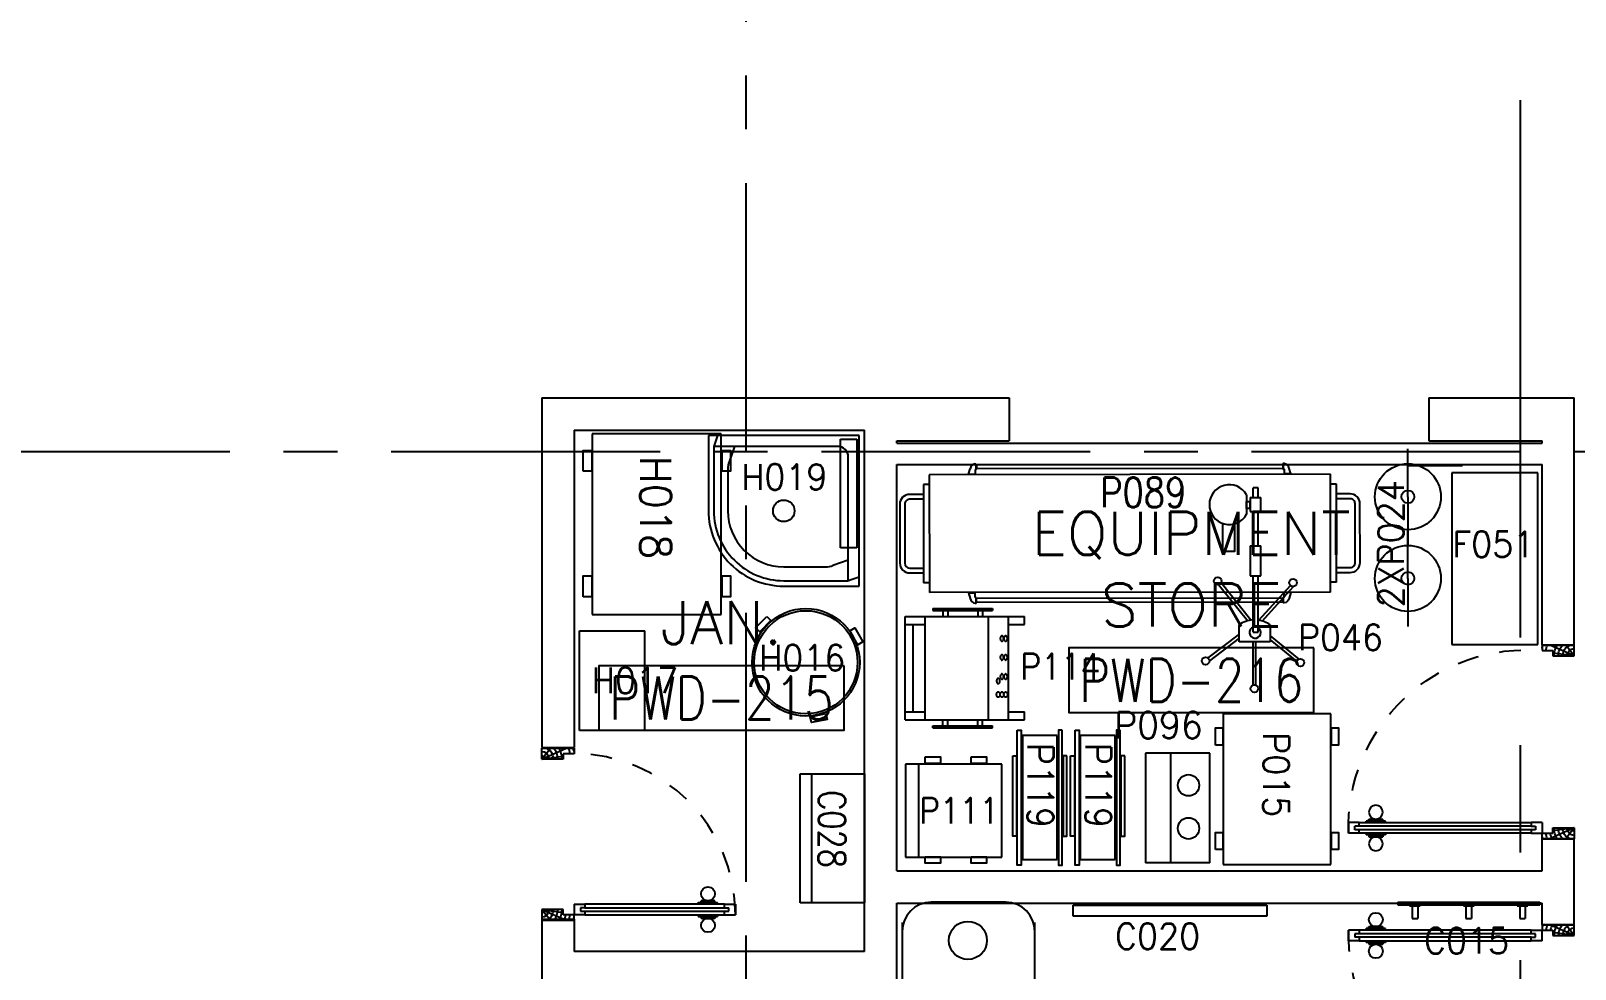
# Model space of a CAD drawing. Extents: x 88852.7 to 88945.7, y 39921.6 to 40001.1.
# Drawn here: x 88910.29 to 88917.46, y 39944.07 to 39948.44 of the extents above; entities that cross this region are included whole.
import ezdxf
from ezdxf.enums import TextEntityAlignment as Align

# ---------------------------------------------------------------- set-up
doc = ezdxf.new("R2010")
doc.units = 0
doc.header["$MEASUREMENT"] = 0
for name, pattern in [('CENTER', [2, 1.25, -0.25, 0.25, -0.25]), ('CENTERX2', [4, 2.5, -0.5, 0.5, -0.5]), ('HIDDEN', [0.375, 0.25, -0.125])]:
    doc.linetypes.add(name, pattern=pattern)
doc.layers.get('0').update_dxf_attribs({"linetype": 'CONTINUOUS'})
for name, color, linetype in [('A-TEXT', 7, 'CONTINUOUS'), ('AXES', 11, 'CENTERX2'), ('AXES1', 11, 'CENTER'), ('DOOR', 7, 'CONTINUOUS'), ('FIX', 3, 'CONTINUOUS'), ('MEDICAL', 4, 'CONTINUOUS'), ('NON-MEDICAL', 4, 'CONTINUOUS'), ('RM-BOX', 4, 'CONTINUOUS'), ('RM-NAME', 2, 'CONTINUOUS'), ('RM-NO', 2, 'CONTINUOUS'), ('WALL', 4, 'CONTINUOUS')]:
    doc.layers.add(name, color=color, linetype=linetype)
doc.styles.add('ROMANS', font='ROMANS.shx', dxfattribs={"width": 0.6})

# ---------------------------------------------------------------- blocks, each defined once
blk = doc.blocks.new('JAN-001')
for p, q in [((730, -30), (30, -30)), ((30, -30), (30, -730)), ((687.8, -30), (703.6, -76)), ((730, -380), (730, -30)), ((80, -130), (80, -704.6)), ((704.6, -80), (130, -80)), ((609.8, -80), (634.5, -151.8)), ((705, -380), (705, -84.2)), ((640, -380), (640, -184.4)), ((80, -609.8), (151.8, -634.5)), ((184.4, -640), (380, -640)), ((30, -687.8), (76, -703.6)), ((84.2, -705), (380, -705)), ((30, -730), (380, -730))]:
    blk.add_line(p, q)
blk.add_circle((380, -380), 50)
for centre, radius, start, end in [((130, -130), 50, 90, 180), ((680, -84.2), 25, 0, 19.0039), ((540, -184.4), 100, 0, 19.0039), ((380, -380), 350, 270, 0), ((380, -380), 325, 270, 0), ((380, -380), 260, 270, 0), ((184.4, -540), 100, 250.9961, 270), ((84.2, -680), 25, 250.9961, 270)]:
    blk.add_arc(centre, radius, start, end)
blk = doc.blocks.new('DOOR90')
at = {"layer": 'DOOR', "linetype": 'ByBlock'}
for p, q in [((0, 0), (-150, 0)), ((-200, -25), (-1000, -25)), ((-200, -42), (-1000, -42)), ((-200, -58), (-1000, -58)), ((-1000, -75), (-200, -75))]:
    blk.add_line(p, q, dxfattribs=at)
at = {"layer": 'DOOR', "color": 0, "linetype": 'ByBlock'}
for p, q in [((-150, 0), (-150, -25)), ((-150, 0), (0, 0)), ((0, -50), (0, 0)), ((-1050, -25), (-1050, -75)), ((-1050, -75), (-1050, -25)), ((-1000, -25), (-1050, -25)), ((-1020, -42), (-1020, -58)), ((-1000, -42), (-1020, -42)), ((-1000, -58), (-1020, -58)), ((-1000, -25), (-1000, -42)), ((-1000, -58), (-1000, -75)), ((-967.6, -25), (-967.6, -17.8)), ((-877.6, -17.8), (-967.6, -17.8)), ((-955, -17.8), (-955, -8.8)), ((-955, -8.8), (-890.2, -8.8)), ((-955, -17.8), (-890.2, -17.8)), ((-890.2, -17.8), (-890.2, -8.8)), ((-877.6, -25), (-877.6, -17.8)), ((-200, -42), (-200, -25)), ((-200, -25), (-150, -25)), ((-180, -42), (-200, -42)), ((-200, -75), (-200, -58)), ((-200, -58), (-180, -58)), ((-180, -58), (-180, -42)), ((-150, -75), (-150, -25)), ((-150, -25), (-100, -25)), ((-100, -25), (-100, -50)), ((-100, -50), (0, -50)), ((-1000, -75), (-1050, -75)), ((-967.6, -75), (-967.6, -82.2)), ((-877.6, -82.2), (-967.6, -82.2)), ((-955, -82.2), (-955, -91.2)), ((-955, -82.2), (-890.2, -82.2)), ((-955, -91.2), (-890.2, -91.2)), ((-890.2, -82.2), (-890.2, -91.2)), ((-877.6, -75), (-877.6, -82.2)), ((-150, -75), (-200, -75)), ((-100, -850), (0, -850)), ((-100, -875), (-100, -850)), ((0, -850), (0, -900)), ((-150, -900), (-150, -875)), ((-150, -875), (-100, -875)), ((0, -900), (-150, -900)), ((-150, -900), (0, -900))]:
    blk.add_line(p, q, dxfattribs=at)
at = {"layer": 'DOOR', "color": 9, "linetype": 'ByBlock'}
for p, q in [((0, -50), (-113.7, 0)), ((0, -50), (-40.1, 0)), ((0, -50), (-100, -36.6)), ((0, -850), (-113.7, -900)), ((0, -850), (-100, -863.4)), ((0, -850), (-40.1, -900))]:
    blk.add_line(p, q, dxfattribs=at)
at = {"layer": 'DOOR', "color": 0, "linetype": 'ByBlock'}
for centre in [(-922.6, 23.5), (-922.6, -123.5)]:
    blk.add_circle(centre, 32.4, dxfattribs=at)
at = {"layer": 'DOOR', "color": 9, "linetype": 'ByBlock'}
for centre, radius, start, end in [((0, -50), 74.4, 137.77643, 180), ((0, -50), 54.4, 113.20738, 180), ((0, -50), 154.4, 161.10529, 166.28577), ((0, -50), 134.4, 158.15985, 169.28002), ((0, -50), 114.4, 154.08384, 167.37743), ((0, -50), 94.4, 148.01819, 180), ((0, -50), 34.4, 90, 180), ((0, -50), 14.4, 90, 180), ((0, -850), 94.4, 180, 211.98181), ((0, -850), 74.4, 180, 222.22357), ((0, -850), 54.4, 180, 246.79262), ((0, -850), 34.4, 180, 270), ((0, -850), 14.4, 180, 270), ((0, -850), 154.4, 193.71423, 198.89471), ((0, -850), 134.4, 190.71998, 201.84015)]:
    blk.add_arc(centre, radius, start, end, dxfattribs=at)
at = {"layer": 'DOOR', "linetype": 'HIDDEN', "ltscale": 0.5}
blk.add_arc((-222.2, -50), 828.2, 178.27012, 275.00304, dxfattribs=at)
blk = doc.blocks.new('DOOR80')
at = {"layer": 'DOOR', "color": 0, "linetype": 'ByBlock'}
for p, q in [((-75, 850), (-75, 900)), ((-75, 900), (-25, 900)), ((-25, 900), (-75, 900)), ((-58, 850), (-58, 870)), ((-42, 870), (-58, 870)), ((-42, 850), (-42, 870)), ((-25, 850), (-25, 900)), ((-91.2, 805), (-91.2, 740.2)), ((-82.2, 805), (-91.2, 805)), ((-82.2, 727.6), (-82.2, 817.6)), ((-75, 817.6), (-82.2, 817.6)), ((-82.2, 805), (-82.2, 740.2)), ((-58, 850), (-75, 850)), ((-25, 850), (-42, 850)), ((-25, 817.6), (-17.8, 817.6)), ((-17.8, 727.6), (-17.8, 817.6)), ((-17.8, 805), (-17.8, 740.2)), ((-17.8, 805), (-8.8, 805)), ((-8.8, 805), (-8.8, 740.2)), ((-82.2, 740.2), (-91.2, 740.2)), ((-75, 727.6), (-82.2, 727.6)), ((-25, 727.6), (-17.8, 727.6)), ((-17.8, 740.2), (-8.8, 740.2)), ((-800, 150), (-800, 0)), ((-800, 150), (-775, 150)), ((-800, 0), (-800, 150)), ((-775, 150), (-775, 100)), ((-75, 200), (-58, 200)), ((-75, 150), (-75, 200)), ((-75, 150), (-25, 150)), ((-58, 200), (-58, 180)), ((-58, 180), (-42, 180)), ((-42, 200), (-25, 200)), ((-42, 180), (-42, 200)), ((-25, 200), (-25, 150)), ((0, 150), (-25, 150)), ((-25, 150), (-25, 100)), ((0, 0), (0, 150)), ((0, 150), (0, 0)), ((-775, 100), (-750, 100)), ((-750, 100), (-750, 0)), ((-50, 100), (-50, 0)), ((-25, 100), (-50, 100)), ((-750, 0), (-800, 0)), ((-50, 0), (0, 0))]:
    blk.add_line(p, q, dxfattribs=at)
at = {"layer": 'DOOR', "linetype": 'ByBlock'}
for p, q in [((-75, 850), (-75, 200)), ((-58, 200), (-58, 850)), ((-42, 200), (-42, 850)), ((-25, 200), (-25, 850))]:
    blk.add_line(p, q, dxfattribs=at)
at = {"layer": 'DOOR', "color": 9, "linetype": 'ByBlock'}
for p, q in [((-750, 0), (-800, 113.7)), ((-750, 0), (-763.4, 100)), ((-50, 0), (0, 113.7)), ((-50, 0), (-36.6, 100)), ((-750, 0), (-800, 40.1)), ((-50, 0), (0, 40.1))]:
    blk.add_line(p, q, dxfattribs=at)
at = {"layer": 'DOOR', "color": 0, "linetype": 'ByBlock'}
for centre in [(-123.5, 772.6), (23.5, 772.6)]:
    blk.add_circle(centre, 32.4, dxfattribs=at)
at = {"layer": 'DOOR', "linetype": 'HIDDEN', "ltscale": 0.5}
blk.add_arc((-25, 150), 750, 90, 180, dxfattribs=at)
at = {"layer": 'DOOR', "color": 9, "linetype": 'ByBlock'}
for centre, radius, start, end in [((-750, 0), 154.4, 103.71423, 108.89471), ((-50, 0), 154.4, 71.10529, 76.28577), ((-750, 0), 134.4, 100.71998, 111.84015), ((-750, 0), 94.4, 90, 121.98181), ((-750, 0), 74.4, 90, 132.22357), ((-50, 0), 94.4, 58.01819, 90), ((-50, 0), 74.4, 47.77643, 90), ((-50, 0), 134.4, 68.15985, 79.28002), ((-50, 0), 114.4, 64.08384, 77.37743), ((-750, 0), 54.4, 90, 156.79262), ((-750, 0), 34.4, 90, 180), ((-750, 0), 14.4, 90, 180), ((-50, 0), 54.4, 23.20738, 90), ((-50, 0), 34.4, 0, 90), ((-50, 0), 14.4, 0, 90)]:
    blk.add_arc(centre, radius, start, end, dxfattribs=at)
blk = doc.blocks.new('RM1')
at = {"layer": 'RM-BOX'}
blk.add_lwpolyline([(569.9, -200), (-569.9, -200), (-569.9, -500), (569.9, -500)], close=True, dxfattribs=at)
at = {"layer": 'RM-NAME', "style": 'ROMANS'}
for tag, p in [('ROOMNAME1', (0, 323.8)), ('ROOMNAME2', (0, 0))]:
    blk.add_attdef(tag, text='', height=200, dxfattribs=at).set_placement(p, align=Align.MIDDLE)
at = {"layer": 'RM-NO', "style": 'ROMANS', "width": 0.8}
blk.add_attdef('ROOMNO', text='', height=200, dxfattribs=at).set_placement((0, -350), align=Align.MIDDLE)

msp = doc.modelspace()

# ---------------------------------------------------------------- linework, layer by layer
at = {"layer": 'AXES'}
msp.add_line((88917.2103, 39921.6153), (88917.2103, 40000.4279), dxfattribs=at)
at = {"layer": 'AXES1'}
for p, q in [((88913.6103, 39928.4796), (88913.6103, 39987.2996)), ((88913.6103, 39928.4796), (88913.6103, 39987.2996)), ((88935.2103, 39946.4796), (88876.9703, 39946.4796)), ((88935.2103, 39946.4796), (88876.9703, 39946.4796))]:
    msp.add_line(p, q, dxfattribs=at)
at = {"layer": 'MEDICAL'}
for p, q in [((88913.4948, 39946.5627), (88912.8948, 39946.5627)), ((88912.8948, 39946.5627), (88912.8948, 39945.7227)), ((88913.4948, 39945.7227), (88913.4948, 39946.5627)), ((88914.0485, 39946.5387), (88914.1251, 39946.5387)), ((88914.0485, 39946.0326), (88914.0485, 39946.5387)), ((88914.1251, 39946.5387), (88914.1251, 39946.0326)), ((88916.6866, 39946.27), (88916.6866, 39946.4937)), ((88916.3266, 39946.3751), (88914.4616, 39946.3729)), ((88914.4616, 39946.3729), (88914.4622, 39945.8244)), ((88914.6411, 39946.3748), (88914.6768, 39946.3749)), ((88914.6411, 39946.3748), (88914.6411, 39946.3731)), ((88914.6435, 39946.3748), (88914.6515, 39946.4006)), ((88914.6744, 39946.423), (88914.6786, 39946.423)), ((88914.6745, 39946.3964), (88914.6745, 39946.3749)), ((88914.6786, 39946.3964), (88914.6745, 39946.3964)), ((88914.6768, 39946.3749), (88914.6768, 39946.3732)), ((88914.6786, 39946.423), (88914.6786, 39946.3964)), ((88914.6786, 39946.4206), (88914.6809, 39946.4206)), ((88914.6786, 39946.3989), (88914.681, 39946.3989)), ((88916.1048, 39946.4206), (88914.6809, 39946.4189)), ((88916.1048, 39946.4023), (88914.681, 39946.4006)), ((88916.1072, 39946.4223), (88916.1048, 39946.4223)), ((88916.1072, 39946.4006), (88916.1048, 39946.4006)), ((88916.1448, 39946.3766), (88916.109, 39946.3765)), ((88916.3273, 39945.8266), (88916.3266, 39946.3751)), ((88916.6866, 39946.4155), (88916.94, 39946.4155)), ((88914.4342, 39946.3272), (88914.4347, 39945.87)), ((88914.4616, 39946.3272), (88914.4342, 39946.3272)), ((88915.9666, 39946.267), (88915.9666, 39946.3118)), ((88915.9909, 39946.3118), (88915.9666, 39946.3118)), ((88915.9909, 39946.267), (88915.9909, 39946.3118)), ((88916.3541, 39946.3294), (88916.3267, 39946.3294)), ((88916.3546, 39945.8723), (88916.3541, 39946.3294)), ((88914.3246, 39946.2356), (88914.3249, 39945.9613)), ((88914.3475, 39946.2356), (88914.3478, 39945.9614)), ((88914.4343, 39946.2814), (88914.3703, 39946.2814)), ((88914.4343, 39946.2586), (88914.3703, 39946.2585)), ((88915.9367, 39946.2789), (88915.9367, 39946.1884)), ((88915.9528, 39946.267), (88916.0032, 39946.267)), ((88915.9528, 39946.267), (88915.9528, 39946.2018)), ((88916.0032, 39946.2018), (88916.0032, 39946.267)), ((88916.6866, 39946.27), (88916.6866, 39946.0462)), ((88915.9528, 39946.2018), (88916.0032, 39946.2018)), ((88915.9666, 39946.0415), (88915.9666, 39946.2018)), ((88915.9909, 39946.0415), (88915.9909, 39946.2018)), ((88916.6866, 39945.8904), (88916.6866, 39946.1141)), ((88914.1251, 39946.0326), (88914.0485, 39946.0326)), ((88915.9528, 39946.0415), (88916.0032, 39946.0415)), ((88915.9528, 39946.0415), (88915.9528, 39945.9018)), ((88916.0032, 39945.9018), (88916.0032, 39946.0415)), ((88914.3707, 39945.9385), (88914.4347, 39945.9386)), ((88914.3707, 39945.9157), (88914.4347, 39945.9158)), ((88914.4622, 39945.8701), (88914.4347, 39945.87)), ((88915.9568, 39945.696), (88915.8182, 39945.8696)), ((88915.9528, 39945.9018), (88916.0032, 39945.9018)), ((88915.9666, 39945.641), (88915.9666, 39945.9018)), ((88915.9909, 39945.641), (88915.9909, 39945.9018)), ((88916.3546, 39945.8723), (88916.3272, 39945.8723)), ((88916.6866, 39945.8904), (88916.6866, 39945.6666)), ((88916.3273, 39945.8266), (88914.4622, 39945.8244)), ((88914.6417, 39945.8229), (88914.6417, 39945.8246)), ((88914.6417, 39945.8229), (88914.6775, 39945.8229)), ((88914.6442, 39945.8229), (88914.6522, 39945.7972)), ((88914.6752, 39945.8014), (88914.6751, 39945.8229)), ((88914.6793, 39945.8014), (88914.6752, 39945.8014)), ((88914.6775, 39945.8229), (88914.6775, 39945.8246)), ((88914.6794, 39945.7747), (88914.6793, 39945.8014)), ((88914.6793, 39945.7989), (88914.6817, 39945.7989)), ((88916.1056, 39945.7989), (88914.6817, 39945.7972)), ((88915.9416, 39945.6929), (88915.8059, 39945.8607)), ((88915.9939, 39945.6956), (88916.1407, 39945.8576)), ((88916.0088, 39945.6922), (88916.155, 39945.8529)), ((88916.1079, 39945.8006), (88916.1056, 39945.8006)), ((88916.1455, 39945.8247), (88916.1097, 39945.8246)), ((88914.4788, 39945.7505), (88914.4788, 39945.7412)), ((88914.4788, 39945.7505), (88914.756, 39945.7505)), ((88914.4788, 39945.7412), (88914.756, 39945.7412)), ((88914.525, 39945.7412), (88914.525, 39945.7135)), ((88914.5481, 39945.7412), (88914.5481, 39945.7135)), ((88914.6752, 39945.7747), (88914.6794, 39945.7747)), ((88914.6794, 39945.7772), (88914.6817, 39945.7772)), ((88916.1056, 39945.7806), (88914.6817, 39945.7789)), ((88914.6867, 39945.7412), (88914.6867, 39945.7135)), ((88914.7098, 39945.7412), (88914.7098, 39945.7135)), ((88914.756, 39945.7505), (88914.756, 39945.7412)), ((88916.1079, 39945.7789), (88916.1056, 39945.7789)), ((88912.8948, 39945.7227), (88913.4948, 39945.7227)), ((88914.3494, 39945.7135), (88914.9039, 39945.7135)), ((88914.3494, 39945.233), (88914.3494, 39945.7135)), ((88914.3494, 39945.6766), (88914.4418, 39945.6766)), ((88914.3864, 39945.2699), (88914.3864, 39945.6766)), ((88914.4418, 39945.233), (88914.4418, 39945.7135)), ((88914.7376, 39945.233), (88914.7376, 39945.7135)), ((88914.83, 39945.233), (88914.83, 39945.7135)), ((88914.83, 39945.6766), (88914.9039, 39945.6766)), ((88914.9039, 39945.6766), (88914.9039, 39945.7135)), ((88915.9018, 39945.5951), (88915.9018, 39945.6742)), ((88916.0462, 39945.6742), (88916.0462, 39945.5951)), ((88912.8353, 39945.1837), (88912.8353, 39945.6459)), ((88912.8353, 39945.6459), (88913.1401, 39945.6459)), ((88913.1401, 39945.1837), (88913.1401, 39945.6459)), ((88915.9018, 39945.6307), (88915.7569, 39945.5204)), ((88915.9018, 39945.6119), (88915.7637, 39945.5067)), ((88916.0462, 39945.5951), (88915.9018, 39945.5951)), ((88915.9664, 39945.5978), (88915.9664, 39945.3943)), ((88915.9666, 39945.641), (88915.9909, 39945.641)), ((88915.9796, 39945.3943), (88915.9796, 39945.5959)), ((88916.0462, 39945.6238), (88916.1798, 39945.5151)), ((88916.0462, 39945.6044), (88916.1699, 39945.5038)), ((88914.3494, 39945.2699), (88914.4418, 39945.2699)), ((88914.3494, 39945.233), (88914.9039, 39945.233)), ((88914.525, 39945.2053), (88914.525, 39945.233)), ((88914.5481, 39945.2053), (88914.5481, 39945.233)), ((88914.6867, 39945.2053), (88914.6867, 39945.233)), ((88914.7098, 39945.2053), (88914.7098, 39945.233)), ((88914.83, 39945.2699), (88914.9039, 39945.2699)), ((88914.9039, 39945.233), (88914.9039, 39945.2699)), ((88916.3285, 39945.2598), (88915.8285, 39945.2598)), ((88915.8285, 39945.2598), (88915.8285, 39944.5598)), ((88916.3285, 39944.5598), (88916.3285, 39945.2598)), ((88913.1401, 39945.1837), (88912.8353, 39945.1837)), ((88914.4788, 39945.196), (88914.4788, 39945.2053)), ((88914.4788, 39945.2053), (88914.756, 39945.2053)), ((88914.4788, 39945.196), (88914.756, 39945.196)), ((88914.756, 39945.196), (88914.756, 39945.2053)), ((88914.8943, 39945.1604), (88914.8943, 39944.5828)), ((88915.0568, 39945.1604), (88914.8943, 39945.1604)), ((88915.0568, 39944.5828), (88915.0568, 39945.1604)), ((88915.1635, 39945.1604), (88915.1635, 39944.5828)), ((88915.326, 39945.1604), (88915.1635, 39945.1604)), ((88915.326, 39944.5828), (88915.326, 39945.1604)), ((88914.7989, 39945.0265), (88914.3514, 39945.0265)), ((88914.3514, 39945.0265), (88914.3514, 39944.5942)), ((88914.411, 39945.0265), (88914.411, 39944.5942)), ((88914.7989, 39944.5942), (88914.7989, 39945.0265)), ((88915.4664, 39945.077), (88915.4664, 39944.567)), ((88915.7664, 39945.077), (88915.4664, 39945.077)), ((88915.5845, 39944.567), (88915.5845, 39945.077)), ((88915.7664, 39944.567), (88915.7664, 39945.077)), ((88914.3514, 39944.5942), (88914.7989, 39944.5942)), ((88914.8943, 39944.5828), (88915.0568, 39944.5828)), ((88915.1635, 39944.5828), (88915.326, 39944.5828)), ((88915.7664, 39944.567), (88915.4664, 39944.567)), ((88915.8285, 39944.5598), (88916.3285, 39944.5598))]:
    msp.add_line(p, q, dxfattribs=at)
for points in [[(88912.8523, 39946.3885), (88912.8523, 39946.485), (88912.8923, 39946.485), (88912.8923, 39946.3885)], [(88913.4982, 39946.3885), (88913.4982, 39946.485), (88913.5382, 39946.485), (88913.5382, 39946.3885)], [(88915.9525, 39946.2475), (88915.9525, 39946.2159), (88915.9367, 39946.2159), (88915.9367, 39946.2475)], [(88912.8523, 39945.8053), (88912.8523, 39945.9018), (88912.8923, 39945.9018), (88912.8923, 39945.8053)], [(88913.4982, 39945.8053), (88913.4982, 39945.9018), (88913.5382, 39945.9018), (88913.5382, 39945.8053)], [(88913.7066, 39945.7132), (88913.7258, 39945.694), (88913.6733, 39945.6415), (88913.6541, 39945.6607)], [(88914.1524, 39945.5955), (88914.1289, 39945.582), (88914.092, 39945.6465), (88914.1155, 39945.66)], [(88913.9811, 39945.2614), (88913.9865, 39945.2348), (88913.9136, 39945.2202), (88913.9083, 39945.2468)], [(88914.871, 39945.1839), (88914.889, 39945.1839), (88914.889, 39944.5559), (88914.871, 39944.5559)], [(88915.08, 39945.1839), (88915.062, 39945.1839), (88915.062, 39944.5559), (88915.08, 39944.5559)], [(88915.1403, 39945.1839), (88915.1583, 39945.1839), (88915.1583, 39944.5559), (88915.1403, 39944.5559)], [(88915.3493, 39945.1839), (88915.3313, 39945.1839), (88915.3313, 39944.5559), (88915.3493, 39944.5559)], [(88915.793, 39945.1146), (88915.793, 39945.195), (88915.8264, 39945.195), (88915.8264, 39945.1146)], [(88916.3313, 39945.1146), (88916.3313, 39945.195), (88916.3647, 39945.195), (88916.3647, 39945.1146)], [(88914.442, 39945.0599), (88914.5135, 39945.0599), (88914.5135, 39945.0293), (88914.442, 39945.0293)], [(88914.6564, 39945.0599), (88914.7278, 39945.0599), (88914.7278, 39945.0293), (88914.6564, 39945.0293)], [(88914.8494, 39945.0651), (88914.8674, 39945.0651), (88914.8674, 39944.6908), (88914.8494, 39944.6908)], [(88915.1016, 39945.0651), (88915.0836, 39945.0651), (88915.0836, 39944.6908), (88915.1016, 39944.6908)], [(88915.1187, 39945.0651), (88915.1367, 39945.0651), (88915.1367, 39944.6908), (88915.1187, 39944.6908)], [(88915.3709, 39945.0651), (88915.3529, 39945.0651), (88915.3529, 39944.6908), (88915.3709, 39944.6908)], [(88915.793, 39944.6287), (88915.793, 39944.7091), (88915.8264, 39944.7091), (88915.8264, 39944.6287)], [(88916.3313, 39944.6287), (88916.3313, 39944.7091), (88916.3647, 39944.7091), (88916.3647, 39944.6287)], [(88914.442, 39944.5959), (88914.5135, 39944.5959), (88914.5135, 39944.5653), (88914.442, 39944.5653)], [(88914.6564, 39944.5959), (88914.7278, 39944.5959), (88914.7278, 39944.5653), (88914.6564, 39944.5653)]]:
    msp.add_lwpolyline(points, close=True, dxfattribs=at)
for points in [[(88914.6809, 39946.4206), (88914.681, 39946.3989)], [(88916.1048, 39946.4223), (88916.1048, 39946.4006)], [(88916.109, 39946.3765), (88916.109, 39946.3748)], [(88916.1448, 39946.3766), (88916.1448, 39946.3749)], [(88915.8242, 39946.147), (88915.8242, 39946.0165), (88915.8814, 39946.0165), (88915.8814, 39946.1448)], [(88914.6817, 39945.7772), (88914.6817, 39945.7989)], [(88916.1056, 39945.7789), (88916.1056, 39945.8006)], [(88916.1097, 39945.8246), (88916.1097, 39945.8263)], [(88916.1455, 39945.8247), (88916.1455, 39945.8263)]]:
    msp.add_lwpolyline(points, dxfattribs=at)
for points in [[(88916.1424, 39946.3766), (88916.1343, 39946.4023, 0.318781), (88916.1113, 39946.4247), (88916.1071, 39946.4247), (88916.1072, 39946.3981), (88916.1113, 39946.3981), (88916.1114, 39946.3766)], [(88916.4639, 39946.2342), (88916.4639, 39946.2381, 0.414214), (88916.4182, 39946.2838), (88916.3542, 39946.2837)], [(88916.4411, 39946.2301), (88916.4411, 39946.2381, 0.414214), (88916.4182, 39946.2609), (88916.3542, 39946.2609)], [(88916.4413, 39945.9629), (88916.4412, 39946.2421, 0.414622)], [(88916.4641, 39945.9603), (88916.464, 39946.233, 0.414503)], [(88916.3546, 39945.9409), (88916.4186, 39945.941, 0.414214), (88916.4414, 39945.9638), (88916.4414, 39945.9817, 0.414214)], [(88916.3546, 39945.918), (88916.4186, 39945.9181, 0.414214), (88916.4642, 39945.9639), (88916.4642, 39945.965, 0.414214)], [(88916.143, 39945.8246), (88916.135, 39945.7989, -0.318781), (88916.1121, 39945.7764), (88916.1079, 39945.7764), (88916.1079, 39945.803), (88916.1121, 39945.8031), (88916.112, 39945.8246)]]:
    msp.add_lwpolyline(points, format="xyb", dxfattribs=at)
for points in [[(88914.7995, 39945.5984, 0.14448), (88914.8024, 39945.5992, 0.107176), (88914.8052, 39945.602, 0.077753), (88914.8069, 39945.6059, 0.064938), (88914.8075, 39945.6109, 0.064938), (88914.8069, 39945.6158, 0.077753), (88914.8052, 39945.6197, 0.107176), (88914.8024, 39945.6225, 0.14448), (88914.7995, 39945.6233, 0.14448), (88914.7967, 39945.6225, 0.107176), (88914.7939, 39945.6197, 0.077753), (88914.7922, 39945.6158, 0.064938), (88914.7915, 39945.6109, 0.064938), (88914.7922, 39945.6059, 0.077753), (88914.7939, 39945.602, 0.107176), (88914.7967, 39945.5992, 0.14448)], [(88914.8168, 39945.5984, 0.14448), (88914.8196, 39945.5992, 0.107176), (88914.8224, 39945.602, 0.077753), (88914.8241, 39945.6059, 0.064938), (88914.8248, 39945.6109, 0.064938), (88914.8241, 39945.6158, 0.077753), (88914.8224, 39945.6197, 0.107176), (88914.8196, 39945.6225, 0.14448), (88914.8168, 39945.6233, 0.14448), (88914.8139, 39945.6225, 0.107176), (88914.8111, 39945.6197, 0.077753), (88914.8094, 39945.6158, 0.064938), (88914.8088, 39945.6109, 0.064938), (88914.8094, 39945.6059, 0.077753), (88914.8111, 39945.602, 0.107176), (88914.8139, 39945.5992, 0.14448)], [(88914.7995, 39945.5106, 0.14448), (88914.8024, 39945.5114, 0.107176), (88914.8052, 39945.5142, 0.077753), (88914.8069, 39945.5181, 0.064938), (88914.8075, 39945.5231, 0.064938), (88914.8069, 39945.528, 0.077753), (88914.8052, 39945.5319, 0.107176), (88914.8024, 39945.5347, 0.14448), (88914.7995, 39945.5355, 0.14448), (88914.7967, 39945.5347, 0.107176), (88914.7939, 39945.5319, 0.077753), (88914.7922, 39945.528, 0.064938), (88914.7915, 39945.5231, 0.064938), (88914.7922, 39945.5181, 0.077753), (88914.7939, 39945.5142, 0.107176), (88914.7967, 39945.5114, 0.14448)], [(88914.8168, 39945.5106, 0.14448), (88914.8196, 39945.5114, 0.107176), (88914.8224, 39945.5142, 0.077753), (88914.8241, 39945.5181, 0.064938), (88914.8248, 39945.5231, 0.064938), (88914.8241, 39945.528, 0.077753), (88914.8224, 39945.5319, 0.107176), (88914.8196, 39945.5347, 0.14448), (88914.8168, 39945.5355, 0.14448), (88914.8139, 39945.5347, 0.107176), (88914.8111, 39945.5319, 0.077753), (88914.8094, 39945.528, 0.064938), (88914.8088, 39945.5231, 0.064938), (88914.8094, 39945.5181, 0.077753), (88914.8111, 39945.5142, 0.107176), (88914.8139, 39945.5114, 0.14448)], [(88914.7995, 39945.4212, 0.14448), (88914.8024, 39945.4221, 0.107176), (88914.8052, 39945.4249, 0.077753), (88914.8069, 39945.4287, 0.064938), (88914.8075, 39945.4337, 0.064938), (88914.8069, 39945.4387, 0.077753), (88914.8052, 39945.4425, 0.107176), (88914.8024, 39945.4453, 0.14448), (88914.7995, 39945.4462, 0.14448), (88914.7967, 39945.4453, 0.107176), (88914.7939, 39945.4425, 0.077753), (88914.7922, 39945.4387, 0.064938), (88914.7915, 39945.4337, 0.064938), (88914.7922, 39945.4287, 0.077753), (88914.7939, 39945.4249, 0.107176), (88914.7967, 39945.4221, 0.14448)], [(88914.8168, 39945.4212, 0.14448), (88914.8196, 39945.4221, 0.107176), (88914.8224, 39945.4249, 0.077753), (88914.8241, 39945.4287, 0.064938), (88914.8248, 39945.4337, 0.064938), (88914.8241, 39945.4387, 0.077753), (88914.8224, 39945.4425, 0.107176), (88914.8196, 39945.4453, 0.14448), (88914.8168, 39945.4462, 0.14448), (88914.8139, 39945.4453, 0.107176), (88914.8111, 39945.4425, 0.077753), (88914.8094, 39945.4387, 0.064938), (88914.8088, 39945.4337, 0.064938), (88914.8094, 39945.4287, 0.077753), (88914.8111, 39945.4249, 0.107176), (88914.8139, 39945.4221, 0.14448)], [(88914.7823, 39945.4008, 0.14448), (88914.7851, 39945.4017, 0.107176), (88914.7879, 39945.4045, 0.077753), (88914.7896, 39945.4083, 0.064938), (88914.7903, 39945.4133, 0.064938), (88914.7896, 39945.4183, 0.077753), (88914.7879, 39945.4221, 0.107176), (88914.7851, 39945.4249, 0.14448), (88914.7823, 39945.4258, 0.14448), (88914.7794, 39945.4249, 0.107176), (88914.7766, 39945.4221, 0.077753), (88914.775, 39945.4183, 0.064938), (88914.7743, 39945.4133, 0.064938), (88914.775, 39945.4083, 0.077753), (88914.7766, 39945.4045, 0.107176), (88914.7794, 39945.4017, 0.14448)], [(88914.7823, 39945.3627, -0.14448), (88914.7851, 39945.3618, -0.107176), (88914.7879, 39945.359, -0.077753), (88914.7896, 39945.3552, -0.064938), (88914.7903, 39945.3502, -0.064938), (88914.7896, 39945.3452, -0.077753), (88914.7879, 39945.3414, -0.107176), (88914.7851, 39945.3386, -0.14448), (88914.7823, 39945.3377, -0.14448), (88914.7794, 39945.3386, -0.107176), (88914.7766, 39945.3414, -0.077753), (88914.775, 39945.3452, -0.064938), (88914.7743, 39945.3502, -0.064938), (88914.775, 39945.3552, -0.077753), (88914.7766, 39945.359, -0.107176), (88914.7794, 39945.3618, -0.14448)], [(88914.7995, 39945.3627, -0.14448), (88914.8024, 39945.3618, -0.107176), (88914.8052, 39945.359, -0.077753), (88914.8069, 39945.3552, -0.064938), (88914.8075, 39945.3502, -0.064938), (88914.8069, 39945.3452, -0.077753), (88914.8052, 39945.3414, -0.107176), (88914.8024, 39945.3386, -0.14448), (88914.7995, 39945.3377, -0.14448), (88914.7967, 39945.3386, -0.107176), (88914.7939, 39945.3414, -0.077753), (88914.7922, 39945.3452, -0.064938), (88914.7915, 39945.3502, -0.064938), (88914.7922, 39945.3552, -0.077753), (88914.7939, 39945.359, -0.107176), (88914.7967, 39945.3618, -0.14448)], [(88914.8168, 39945.3627, -0.14448), (88914.8196, 39945.3618, -0.107176), (88914.8224, 39945.359, -0.077753), (88914.8241, 39945.3552, -0.064938), (88914.8248, 39945.3502, -0.064938), (88914.8241, 39945.3452, -0.077753), (88914.8224, 39945.3414, -0.107176), (88914.8196, 39945.3386, -0.14448), (88914.8168, 39945.3377, -0.14448), (88914.8139, 39945.3386, -0.107176), (88914.8111, 39945.3414, -0.077753), (88914.8094, 39945.3452, -0.064938), (88914.8088, 39945.3502, -0.064938), (88914.8094, 39945.3552, -0.077753), (88914.8111, 39945.359, -0.107176), (88914.8139, 39945.3618, -0.14448)]]:
    msp.add_lwpolyline(points, format="xyb", close=True, dxfattribs=at)
for centre, radius in [((88916.6866, 39946.27), 0.1535), ((88916.6866, 39946.27), 0.0298), ((88916.6866, 39945.8904), 0.1535), ((88915.8027, 39945.8782), 0.0178), ((88916.1529, 39945.8705), 0.0178), ((88916.6866, 39945.8904), 0.0298), ((88913.8881, 39945.5002), 0.25), ((88913.8881, 39945.5002), 0.24), ((88915.7459, 39945.5064), 0.0178), ((88916.187, 39945.4989), 0.0178), ((88915.973, 39945.3778), 0.0178), ((88915.6668, 39944.9279), 0.0496), ((88915.6668, 39944.7278), 0.0496)]:
    msp.add_circle(centre, radius, dxfattribs=at)
for centre, radius, start, end in [((88914.6788, 39946.3956), 0.0278, 99.04622, 169.77132), ((88915.8561, 39946.2337), 0.0924, 29.32333, 330.67667), ((88914.3703, 39946.2357), 0.0457, 90.0677, 180.0677), ((88914.3703, 39946.2357), 0.0229, 90.0677, 180.0677), ((88914.3706, 39945.9614), 0.0457, 180.0677, 270.0677), ((88914.3706, 39945.9614), 0.0229, 180.0677, 270.0677), ((88914.6795, 39945.8022), 0.0278, 190.36408, 261.08919), ((88915.974, 39945.5723), 0.1249, 93.3792, 125.30651), ((88915.9763, 39945.6387), 0.0264, 111.48844, 56.22352), ((88915.974, 39945.5723), 0.1249, 54.69349, 82.20363)]:
    msp.add_arc(centre, radius, start, end, dxfattribs=at)
at = {"layer": 'NON-MEDICAL'}
for p, q in [((88917.2902, 39946.3816), (88916.8902, 39946.3816)), ((88916.8902, 39946.3816), (88916.8902, 39945.5831)), ((88917.2902, 39945.5831), (88917.2902, 39946.3816)), ((88916.8902, 39945.5831), (88917.2902, 39945.5831)), ((88913.8613, 39944.3811), (88913.8613, 39944.9811)), ((88913.8613, 39944.9811), (88914.1613, 39944.9811)), ((88913.9157, 39944.3811), (88913.9157, 39944.9811)), ((88914.1613, 39944.9811), (88914.1613, 39944.3811)), ((88914.1613, 39944.3811), (88913.8613, 39944.3811)), ((88914.8173, 39944.3838), (88914.4709, 39944.3838)), ((88915.1304, 39944.3198), (88915.1304, 39944.3698)), ((88915.1304, 39944.3698), (88916.0304, 39944.3698)), ((88916.0304, 39944.3698), (88916.0304, 39944.3198)), ((88916.6392, 39944.3846), (88916.6392, 39944.3719)), ((88916.6392, 39944.3846), (88917.2996, 39944.3846)), ((88916.6392, 39944.3719), (88917.2996, 39944.3719)), ((88916.6944, 39944.3719), (88916.6944, 39944.3669)), ((88916.6944, 39944.3669), (88916.7444, 39944.3669)), ((88916.7067, 39944.3669), (88916.7067, 39944.3084)), ((88916.7321, 39944.3669), (88916.7321, 39944.3084)), ((88916.7444, 39944.3719), (88916.7444, 39944.3669)), ((88916.9444, 39944.3719), (88916.9444, 39944.3669)), ((88916.9444, 39944.3669), (88916.9944, 39944.3669)), ((88916.9567, 39944.3669), (88916.9567, 39944.3084)), ((88916.9821, 39944.3669), (88916.9821, 39944.3084)), ((88916.9944, 39944.3719), (88916.9944, 39944.3669)), ((88917.1944, 39944.3719), (88917.1944, 39944.3669)), ((88917.1944, 39944.3669), (88917.2444, 39944.3669)), ((88917.2067, 39944.3669), (88917.2067, 39944.3084)), ((88917.2321, 39944.3669), (88917.2321, 39944.3084)), ((88917.2444, 39944.3719), (88917.2444, 39944.3669)), ((88917.2996, 39944.3846), (88917.2996, 39944.3719)), ((88914.3355, 39944.2894), (88914.3355, 39943.9429)), ((88914.9527, 39943.9429), (88914.9527, 39944.2894)), ((88916.0304, 39944.3198), (88915.1304, 39944.3198)), ((88916.7067, 39944.3084), (88916.7321, 39944.3084)), ((88916.9567, 39944.3084), (88916.9821, 39944.3084)), ((88917.2067, 39944.3084), (88917.2321, 39944.3084))]:
    msp.add_line(p, q, dxfattribs=at)
msp.add_circle((88914.6412, 39944.2065), 0.0885, dxfattribs=at)
for centre, start, end in [((88914.4709, 39944.2484), 90, 180), ((88914.8173, 39944.2484), 0, 90)]:
    msp.add_arc(centre, 0.1353, start, end, dxfattribs=at)
at = {"layer": 'WALL'}
for p, q in [((88912.6603, 39946.7296), (88914.8338, 39946.7296)), ((88912.6603, 39946.7296), (88912.6603, 39945.1046)), ((88914.8338, 39946.7296), (88914.8338, 39946.5296)), ((88916.7838, 39946.7296), (88916.7838, 39946.5296)), ((88916.7838, 39946.7296), (88917.4603, 39946.7296)), ((88917.4603, 39945.5796), (88917.4603, 39946.7296)), ((88912.8103, 39946.5796), (88914.1603, 39946.5796)), ((88912.8103, 39946.5796), (88912.8103, 39945.1046)), ((88914.1603, 39944.1546), (88914.1603, 39946.5796)), ((88914.3103, 39946.5296), (88914.8338, 39946.5296)), ((88914.3103, 39946.5196), (88914.3103, 39946.5296)), ((88914.3103, 39946.5196), (88917.3103, 39946.5196)), ((88916.7838, 39946.5296), (88917.3103, 39946.5296)), ((88917.3103, 39946.5196), (88917.3103, 39946.5296)), ((88914.3103, 39944.5296), (88914.3103, 39946.4196)), ((88914.3103, 39946.4196), (88917.3103, 39946.4196)), ((88917.3103, 39945.5796), (88917.3103, 39946.4196)), ((88917.3103, 39945.5796), (88917.4603, 39945.5796)), ((88912.6603, 39945.1046), (88912.8103, 39945.1046)), ((88917.3103, 39944.5296), (88917.3103, 39944.6796)), ((88917.3103, 39944.6796), (88917.4603, 39944.6796)), ((88917.4603, 39944.2796), (88917.4603, 39944.6796)), ((88914.3103, 39944.5296), (88917.3103, 39944.5296)), ((88914.3103, 39941.3796), (88914.3103, 39944.3796)), ((88914.3103, 39944.3796), (88917.3103, 39944.3796)), ((88917.3103, 39944.2796), (88917.3103, 39944.3796)), ((88912.6603, 39944.3046), (88912.8103, 39944.3046)), ((88912.6603, 39944.3046), (88912.6603, 39941.3296)), ((88912.8103, 39944.3046), (88912.8103, 39944.1546)), ((88917.3103, 39944.2796), (88917.4603, 39944.2796)), ((88914.1603, 39944.1546), (88912.8103, 39944.1546))]:
    msp.add_line(p, q, dxfattribs=at)

# ---------------------------------------------------------------- block references
at = {"layer": 'DOOR', "color": 0, "linetype": 'ByBlock', "yscale": 0.000999999996565748, "zscale": 0.001}
for name, p, xscale, rotation in [('DOOR90', (88917.4603, 39944.6796), -0.001000000003841706, 180), ('DOOR80', (88912.6603, 39944.3), 0.000999999996565748, 270)]:
    msp.add_blockref(name, p, dxfattribs=dict(at, xscale=xscale, rotation=rotation))
at = {"layer": 'DOOR', "color": 0, "linetype": 'ByBlock', "xscale": 0.001000000003841706, "yscale": 0.000999999996565748, "zscale": 0.001}
msp.add_blockref('DOOR90', (88917.4603, 39944.2796), dxfattribs=at)
at = {"layer": 'FIX', "xscale": 0.000999999996565748, "yscale": 0.000999999996565748, "zscale": 0.001, "rotation": 270}
msp.add_blockref('JAN-001', (88914.1653, 39946.5846), dxfattribs=at)
at = {"layer": 'RM-NAME', "xscale": 0.001000000003841706, "yscale": 0.000999999996565748, "zscale": 0.001}
for p, values in [((88915.6797, 39945.767), {'ROOMNO': 'PWD-216', 'ROOMNAME2': 'STORE', 'ROOMNAME1': 'EQUIPMENT'}), ((88913.4956, 39945.6844), {'ROOMNO': 'PWD-215', 'ROOMNAME2': 'JAN.'})]:
    msp.add_blockref('RM1', p, dxfattribs=at).add_auto_attribs(values)

# ---------------------------------------------------------------- texts
at = {"layer": 'A-TEXT', "color": 7, "ltscale": 400, "style": 'ROMANS'}
for s, height, rotation, width, p in [('H018', 0.144, 270, 0.95, (88913.1177, 39946.4602)), ('2XP024', 0.12, 90, 0.95, (88916.6677, 39945.756)), ('P015', 0.12, 270, 0.95, (88916.0142, 39945.1744)), ('P119', 0.12, 270, 0.95, (88914.9184, 39945.1247)), ('P119', 0.12, 270, 0.95, (88915.1876, 39945.1247)), ('C028', 0.125, 270, 0.833974, (88913.9474, 39944.9054))]:
    msp.add_text(s, height=height, rotation=rotation, dxfattribs=dict(at, width=width)).set_placement(p)
for s, height, width, p in [('H019', 0.12, 0.95, (88913.5876, 39946.3023)), ('P089', 0.13824, 0.833974, (88915.2563, 39946.2211)), ('F051', 0.12, 0.95, (88916.8929, 39945.9892)), ('P046', 0.12, 0.95, (88916.1749, 39945.5562)), ('H016', 0.12, 0.95, (88913.6706, 39945.4614)), ('P114', 0.12, 0.893453, (88914.8851, 39945.4207)), ('H017', 0.12, 0.95, (88912.8925, 39945.356)), ('P096', 0.125, 0.95, (88915.3211, 39945.1452)), ('P111', 0.12, 0.893453, (88914.4146, 39944.7504)), ('C020', 0.12, 0.95, (88915.3252, 39944.1658)), ('C015', 0.12, 0.95, (88916.7616, 39944.1452))]:
    msp.add_text(s, height=height, dxfattribs=dict(at, width=width)).set_placement(p)

doc.saveas('drawing.dxf')
